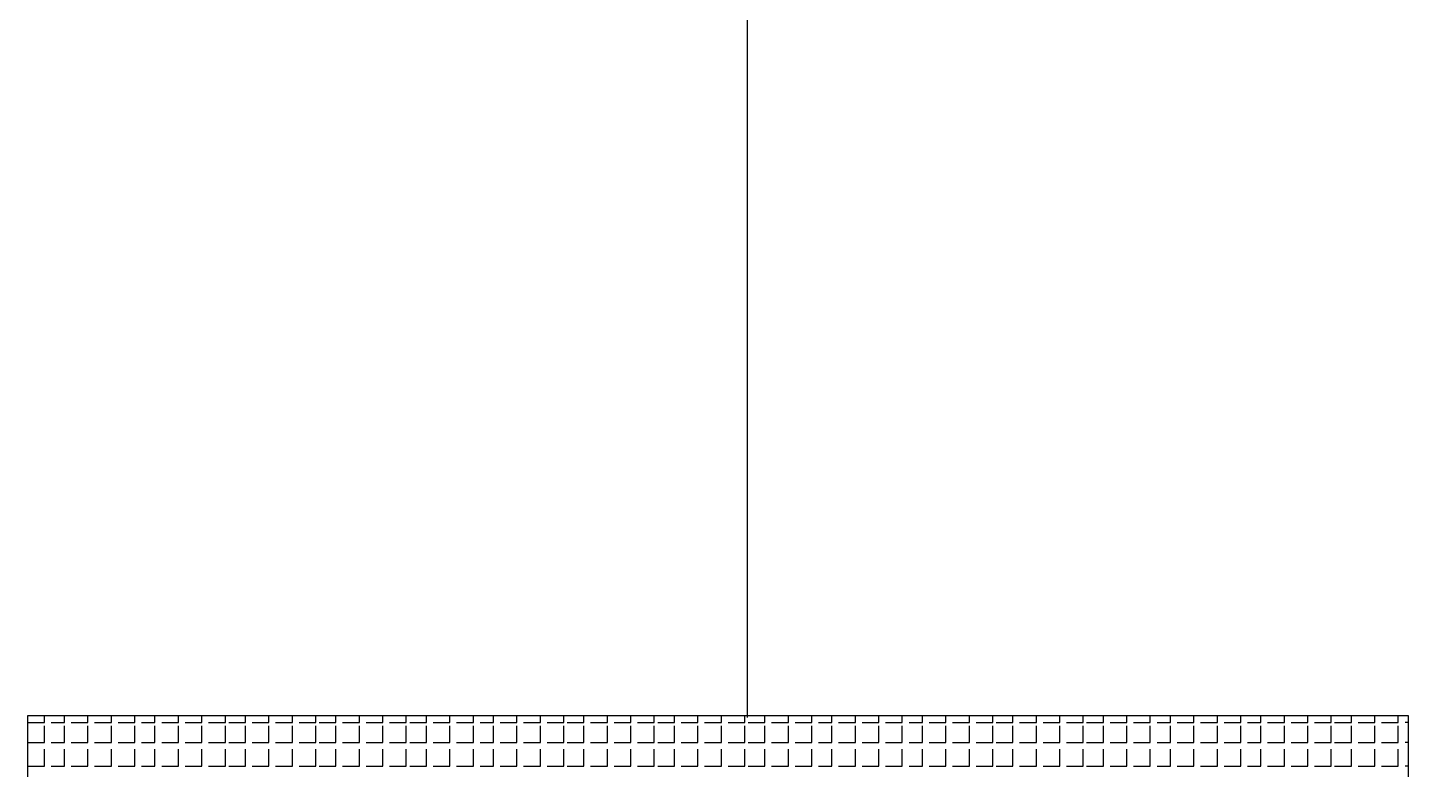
# Model space of a CAD drawing. Extents: x 69141456 to 70100388, y -33501327 to -33101377.
# Drawn here: x 69684639 to 69685514, y -33128298 to -33127828 of the extents above; entities that cross this region are included whole.
import ezdxf

# ---------------------------------------------------------------- set-up
doc = ezdxf.new("R2010")
doc.units = 0
doc.header["$LTSCALE"] = 100
doc.layers.add('PDF _СС_ЭЧС_Оборудование', color=1, linetype='Continuous')
doc.layers.add('СС_ЭЧС_Кабель', color=180, linetype='Continuous', lineweight=30)

# ---------------------------------------------------------------- blocks, each defined once
blk = doc.blocks.new('ан')
at = {"layer": 'PDF _СС_ЭЧС_Оборудование', "lineweight": 30}
blk.add_lwpolyline([(493.14, 875.76), (0, 875.76), (0, 0), (493.14, 0)], close=True, dxfattribs=at)
for points in [[(461.26, 875.76), (461.26, 865.13), (471.89, 865.13)], [(476.14, 875.76), (476.14, 865.13), (486.77, 865.13)], [(488.89, 875.76), (488.89, 865.13), (493.14, 865.13)], [(461.26, 860.88), (461.26, 852.37), (471.89, 852.37)], [(476.14, 860.88), (476.14, 852.37), (486.77, 852.37)], [(488.89, 860.88), (488.89, 852.37), (493.14, 852.37)], [(461.26, 848.12), (461.26, 837.49), (471.89, 837.49)], [(476.14, 848.12), (476.14, 837.49), (486.77, 837.49)], [(488.89, 848.12), (488.89, 837.49), (493.14, 837.49)], [(461.26, 833.24), (461.26, 822.61), (471.89, 822.61)], [(476.14, 833.24), (476.14, 822.61), (486.77, 822.61)], [(488.89, 833.24), (488.89, 822.61), (493.14, 822.61)], [(461.26, 818.36), (461.26, 807.74), (471.89, 807.74)], [(476.14, 818.36), (476.14, 807.74), (486.77, 807.74)], [(488.89, 818.36), (488.89, 807.74), (493.14, 807.74)], [(461.26, 803.48), (461.26, 794.98), (471.89, 794.98)], [(476.14, 803.48), (476.14, 794.98), (486.77, 794.98)], [(488.89, 803.48), (488.89, 794.98), (493.14, 794.98)], [(461.26, 790.73), (461.26, 780.1), (471.89, 780.1)], [(476.14, 790.73), (476.14, 780.1), (486.77, 780.1)], [(488.89, 790.73), (488.89, 780.1), (493.14, 780.1)], [(461.26, 775.85), (461.26, 765.22), (471.89, 765.22)], [(476.14, 775.85), (476.14, 765.22), (486.77, 765.22)], [(488.89, 775.85), (488.89, 765.22), (493.14, 765.22)], [(461.26, 760.97), (461.26, 750.34), (471.89, 750.34)], [(476.14, 760.97), (476.14, 750.34), (486.77, 750.34)], [(488.89, 760.97), (488.89, 750.34), (493.14, 750.34)], [(461.26, 748.22), (461.26, 737.59), (471.89, 737.59)], [(476.14, 748.22), (476.14, 737.59), (486.77, 737.59)], [(488.89, 748.22), (488.89, 737.59), (493.14, 737.59)], [(461.26, 733.34), (461.26, 722.71), (471.89, 722.71)], [(476.14, 733.34), (476.14, 722.71), (486.77, 722.71)], [(488.89, 733.34), (488.89, 722.71), (493.14, 722.71)], [(461.26, 718.46), (461.26, 707.83), (471.89, 707.83)], [(476.14, 718.46), (476.14, 707.83), (486.77, 707.83)], [(488.89, 718.46), (488.89, 707.83), (493.14, 707.83)], [(461.26, 703.58), (461.26, 692.95), (471.89, 692.95)], [(476.14, 703.58), (476.14, 692.95), (486.77, 692.95)], [(488.89, 703.58), (488.89, 692.95), (493.14, 692.95)], [(461.26, 690.83), (461.26, 680.2), (471.89, 680.2)], [(476.14, 690.83), (476.14, 680.2), (486.77, 680.2)], [(488.89, 690.83), (488.89, 680.2), (493.14, 680.2)], [(461.26, 675.95), (461.26, 665.32), (471.89, 665.32)], [(476.14, 675.95), (476.14, 665.32), (486.77, 665.32)], [(488.89, 675.95), (488.89, 665.32), (493.14, 665.32)], [(461.26, 661.07), (461.26, 650.44), (471.89, 650.44)], [(476.14, 661.07), (476.14, 650.44), (486.77, 650.44)], [(488.89, 661.07), (488.89, 650.44), (493.14, 650.44)], [(461.26, 646.19), (461.26, 635.56), (471.89, 635.56)], [(476.14, 646.19), (476.14, 635.56), (486.77, 635.56)], [(488.89, 646.19), (488.89, 635.56), (493.14, 635.56)], [(461.26, 633.43), (461.26, 622.81), (471.89, 622.81)], [(476.14, 633.43), (476.14, 622.81), (486.77, 622.81)], [(488.89, 633.43), (488.89, 622.81), (493.14, 622.81)], [(461.26, 618.56), (461.26, 607.93), (471.89, 607.93)], [(476.14, 618.56), (476.14, 607.93), (486.77, 607.93)], [(488.89, 618.56), (488.89, 607.93), (493.14, 607.93)], [(461.26, 603.68), (461.26, 593.05), (471.89, 593.05)], [(476.14, 603.68), (476.14, 593.05), (486.77, 593.05)], [(488.89, 603.68), (488.89, 593.05), (493.14, 593.05)], [(461.26, 588.8), (461.26, 580.29), (471.89, 580.29)], [(476.14, 588.8), (476.14, 580.29), (486.77, 580.29)], [(488.89, 588.8), (488.89, 580.29), (493.14, 580.29)], [(461.26, 576.04), (461.26, 565.41), (471.89, 565.41)], [(476.14, 576.04), (476.14, 565.41), (486.77, 565.41)], [(488.89, 576.04), (488.89, 565.41), (493.14, 565.41)], [(461.26, 561.16), (461.26, 550.54), (471.89, 550.54)], [(476.14, 561.16), (476.14, 550.54), (486.77, 550.54)], [(488.89, 561.16), (488.89, 550.54), (493.14, 550.54)], [(461.26, 546.28), (461.26, 535.66), (471.89, 535.66)], [(476.14, 546.28), (476.14, 535.66), (486.77, 535.66)], [(488.89, 546.28), (488.89, 535.66), (493.14, 535.66)], [(461.26, 533.53), (461.26, 522.9), (471.89, 522.9)], [(476.14, 533.53), (476.14, 522.9), (486.77, 522.9)], [(488.89, 533.53), (488.89, 522.9), (493.14, 522.9)], [(461.26, 518.65), (461.26, 508.02), (471.89, 508.02)], [(476.14, 518.65), (476.14, 508.02), (486.77, 508.02)], [(488.89, 518.65), (488.89, 508.02), (493.14, 508.02)], [(461.26, 503.77), (461.26, 493.14), (471.89, 493.14)], [(476.14, 503.77), (476.14, 493.14), (486.77, 493.14)], [(488.89, 503.77), (488.89, 493.14), (493.14, 493.14)], [(461.26, 488.89), (461.26, 478.26), (471.89, 478.26)], [(476.14, 488.89), (476.14, 478.26), (486.77, 478.26)], [(488.89, 488.89), (488.89, 478.26), (493.14, 478.26)], [(461.26, 476.14), (461.26, 465.51), (471.89, 465.51)], [(476.14, 476.14), (476.14, 465.51), (486.77, 465.51)], [(488.89, 476.14), (488.89, 465.51), (493.14, 465.51)], [(461.26, 461.26), (461.26, 450.63), (471.89, 450.63)], [(476.14, 461.26), (476.14, 450.63), (486.77, 450.63)], [(488.89, 461.26), (488.89, 450.63), (493.14, 450.63)], [(461.26, 446.38), (461.26, 435.75), (471.89, 435.75)], [(476.14, 446.38), (476.14, 435.75), (486.77, 435.75)], [(488.89, 446.38), (488.89, 435.75), (493.14, 435.75)], [(461.26, 431.5), (461.26, 420.87), (471.89, 420.87)], [(476.14, 431.5), (476.14, 420.87), (486.77, 420.87)], [(488.89, 431.5), (488.89, 420.87), (493.14, 420.87)], [(461.26, 418.75), (461.26, 408.12), (471.89, 408.12)], [(476.14, 418.75), (476.14, 408.12), (486.77, 408.12)], [(488.89, 418.75), (488.89, 408.12), (493.14, 408.12)], [(461.26, 403.87), (461.26, 393.24), (471.89, 393.24)], [(476.14, 403.87), (476.14, 393.24), (486.77, 393.24)], [(488.89, 403.87), (488.89, 393.24), (493.14, 393.24)], [(461.26, 388.99), (461.26, 378.36), (471.89, 378.36)], [(476.14, 388.99), (476.14, 378.36), (486.77, 378.36)], [(488.89, 388.99), (488.89, 378.36), (493.14, 378.36)], [(461.26, 374.11), (461.26, 365.61), (471.89, 365.61)], [(476.14, 374.11), (476.14, 365.61), (486.77, 365.61)], [(488.89, 374.11), (488.89, 365.61), (493.14, 365.61)], [(461.26, 361.36), (461.26, 350.73), (471.89, 350.73)], [(476.14, 361.36), (476.14, 350.73), (486.77, 350.73)], [(488.89, 361.36), (488.89, 350.73), (493.14, 350.73)], [(461.26, 346.48), (461.26, 335.85), (471.89, 335.85)], [(476.14, 346.48), (476.14, 335.85), (486.77, 335.85)], [(488.89, 346.48), (488.89, 335.85), (493.14, 335.85)], [(461.26, 331.6), (461.26, 320.97), (471.89, 320.97)], [(476.14, 331.6), (476.14, 320.97), (486.77, 320.97)], [(488.89, 331.6), (488.89, 320.97), (493.14, 320.97)], [(461.26, 316.72), (461.26, 308.21), (471.89, 308.21)], [(476.14, 316.72), (476.14, 308.21), (486.77, 308.21)], [(488.89, 316.72), (488.89, 308.21), (493.14, 308.21)], [(461.26, 303.96), (461.26, 293.34), (471.89, 293.34)], [(476.14, 303.96), (476.14, 293.34), (486.77, 293.34)], [(488.89, 303.96), (488.89, 293.34), (493.14, 293.34)], [(461.26, 289.08), (461.26, 278.46), (471.89, 278.46)], [(476.14, 289.08), (476.14, 278.46), (486.77, 278.46)], [(488.89, 289.08), (488.89, 278.46), (493.14, 278.46)], [(461.26, 274.2), (461.26, 263.58), (471.89, 263.58)], [(476.14, 274.2), (476.14, 263.58), (486.77, 263.58)], [(488.89, 274.2), (488.89, 263.58), (493.14, 263.58)], [(461.26, 261.45), (461.26, 250.82), (471.89, 250.82)], [(476.14, 261.45), (476.14, 250.82), (486.77, 250.82)], [(488.89, 261.45), (488.89, 250.82), (493.14, 250.82)], [(461.26, 246.57), (461.26, 235.94), (471.89, 235.94)], [(476.14, 246.57), (476.14, 235.94), (486.77, 235.94)], [(488.89, 246.57), (488.89, 235.94), (493.14, 235.94)], [(461.26, 231.69), (461.26, 221.06), (471.89, 221.06)], [(476.14, 231.69), (476.14, 221.06), (486.77, 221.06)], [(488.89, 231.69), (488.89, 221.06), (493.14, 221.06)], [(461.26, 216.81), (461.26, 206.19), (471.89, 206.19)], [(476.14, 216.81), (476.14, 206.19), (486.77, 206.19)], [(488.89, 216.81), (488.89, 206.19), (493.14, 206.19)], [(461.26, 204.06), (461.26, 193.43), (471.89, 193.43)], [(476.14, 204.06), (476.14, 193.43), (486.77, 193.43)], [(488.89, 204.06), (488.89, 193.43), (493.14, 193.43)], [(461.26, 189.18), (461.26, 178.55), (471.89, 178.55)], [(476.14, 189.18), (476.14, 178.55), (486.77, 178.55)], [(488.89, 189.18), (488.89, 178.55), (493.14, 178.55)], [(461.26, 174.3), (461.26, 163.67), (471.89, 163.67)], [(476.14, 174.3), (476.14, 163.67), (486.77, 163.67)], [(488.89, 174.3), (488.89, 163.67), (493.14, 163.67)], [(461.26, 159.42), (461.26, 150.92), (471.89, 150.92)], [(476.14, 159.42), (476.14, 150.92), (486.77, 150.92)], [(488.89, 159.42), (488.89, 150.92), (493.14, 150.92)], [(461.26, 146.67), (461.26, 136.04), (471.89, 136.04)], [(476.14, 146.67), (476.14, 136.04), (486.77, 136.04)], [(488.89, 146.67), (488.89, 136.04), (493.14, 136.04)], [(461.26, 131.79), (461.26, 121.16), (471.89, 121.16)], [(476.14, 131.79), (476.14, 121.16), (486.77, 121.16)], [(488.89, 131.79), (488.89, 121.16), (493.14, 121.16)], [(461.26, 116.91), (461.26, 106.28), (471.89, 106.28)], [(476.14, 116.91), (476.14, 106.28), (486.77, 106.28)], [(488.89, 116.91), (488.89, 106.28), (493.14, 106.28)], [(461.26, 102.03), (461.26, 93.53), (471.89, 93.53)], [(476.14, 102.03), (476.14, 93.53), (486.77, 93.53)], [(488.89, 102.03), (488.89, 93.53), (493.14, 93.53)], [(461.26, 89.28), (461.26, 78.65), (471.89, 78.65)], [(476.14, 89.28), (476.14, 78.65), (486.77, 78.65)], [(488.89, 89.28), (488.89, 78.65), (493.14, 78.65)], [(461.26, 74.4), (461.26, 63.77), (471.89, 63.77)], [(476.14, 74.4), (476.14, 63.77), (486.77, 63.77)], [(488.89, 74.4), (488.89, 63.77), (493.14, 63.77)], [(461.26, 59.52), (461.26, 48.89), (471.89, 48.89)], [(476.14, 59.52), (476.14, 48.89), (486.77, 48.89)], [(488.89, 59.52), (488.89, 48.89), (493.14, 48.89)], [(461.26, 46.76), (461.26, 36.14), (471.89, 36.14)], [(476.14, 46.76), (476.14, 36.14), (486.77, 36.14)], [(488.89, 46.76), (488.89, 36.14), (493.14, 36.14)], [(461.26, 31.88), (461.26, 21.26), (471.89, 21.26)], [(476.14, 31.88), (476.14, 21.26), (486.77, 21.26)], [(488.89, 31.88), (488.89, 21.26), (493.14, 21.26)], [(461.26, 17), (461.26, 6.38), (471.89, 6.38)], [(476.14, 17), (476.14, 6.38), (486.77, 6.38)], [(488.89, 17), (488.89, 6.38), (493.14, 6.38)], [(461.26, 0), (461.26, 2.13)], [(476.14, 0), (476.14, 2.13)], [(488.89, 0), (488.89, 2.13)]]:
    blk.add_lwpolyline(points, dxfattribs=at)

msp = doc.modelspace()

# ---------------------------------------------------------------- linework, layer by layer
at = {"layer": 'СС_ЭЧС_Кабель', "color": 3}
msp.add_lwpolyline([(69685471.43, -33125423.49), (69685471.43, -33127415.98), (69685094.95, -33127415.98), (69685094.95, -33128265.01)], dxfattribs=at)

# ---------------------------------------------------------------- block references
at = {"layer": 'СС_ЭЧС_Кабель', "color": 5, "rotation": 90}
msp.add_blockref('ан', (69685514.4, -33128757), dxfattribs=at)

doc.saveas('drawing.dxf')
